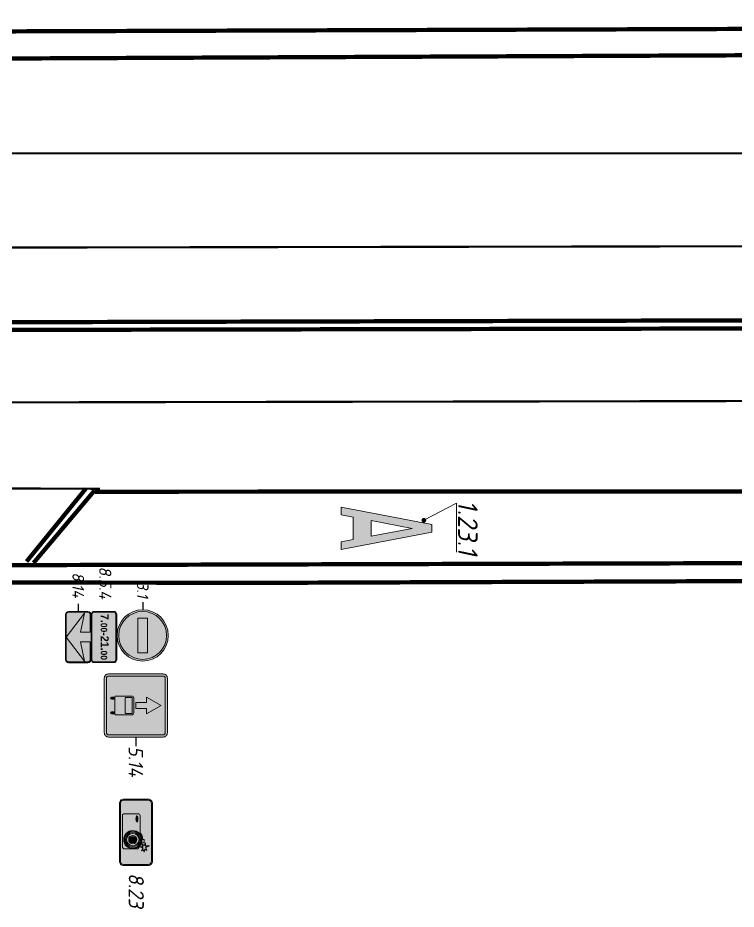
# Model space of a CAD drawing. Header units: millimetres. Extents: x 1734 to 2050, y 1482 to 1843.
# Drawn here: x 1918.96 to 1942.71, y 1733.72 to 1763.17 of the extents above; entities that cross this region are included whole.
import ezdxf
from ezdxf.enums import TextEntityAlignment as Align

# ---------------------------------------------------------------- set-up
doc = ezdxf.new("R2010")
doc.units = ezdxf.units.MM
for name, pattern in [('1.3', [17.848385, 5.910826, -0.0001, 11.937459]), ('1.5_1_3', [4, 0, -3, 1]), ('1.6_3_1', [4, 0, -1, 3]), ('JIS_02_0.7', [1.35, 0.75, -0.6])]:
    doc.linetypes.add(name, pattern=pattern)
doc.layers.add('знаки', color=7, linetype='Continuous', lineweight=0)
doc.layers.add('разметка', color=251, linetype='Continuous', lineweight=15)
doc.layers.add('КПЧ', color=9, linetype='Continuous')
doc.layers.add('Разметки', color=7, linetype='Continuous')
doc.styles.add('SASH', font='simplex8.shx', dxfattribs={"width": 0.9, "oblique": 12})
doc.styles.add('Знаки', font='arialbd.ttf')

# ---------------------------------------------------------------- blocks, each defined once
blk = doc.blocks.new('*U8')
at = {"color": 0, "linetype": 'ByBlock', "const_width": 0.12}
blk.add_lwpolyline([(0.037, 0.048, 1), (-0.037, -0.048, 1)], format="xyb", close=True, dxfattribs=at)
at = {"layer": 'разметка', "color": 0}
blk.add_lwpolyline([(0, 0), (-0.868, 1.656), (1.629, 1.656)], dxfattribs=at)
at = {"layer": 'разметка', "color": 0, "style": 'SASH', "oblique": 12, "width": 0.9}
blk.add_attdef('RAZMETKA', text='', height=1, dxfattribs=at).set_placement((0.38, 1.441), align=Align.BOTTOM_CENTER)
blk = doc.blocks.new('1-23-1')
at = {"layer": 'разметка'}
h = blk.add_hatch(color=0, dxfattribs=at)
h.paths.add_polyline_path([(-0.45, 0), (-0.7, 0), (-0.125, 3), (0.125, 3), (0.7, 0), (0.45, 0), (0.373, 0.4), (-0.373, 0.4)])
h.paths.add_polyline_path([(0.258, 1), (0, 2.348), (-0.258, 1)], flags=16)
at = {"layer": 'разметка', "color": 0, "lineweight": 0, "flags": 128}
for points in [[(-0.45, 0), (-0.7, 0), (-0.125, 3), (0.125, 3), (0.7, 0), (0.45, 0), (0.373, 0.4), (-0.373, 0.4)], [(0.258, 1), (0, 2.348), (-0.258, 1)]]:
    blk.add_lwpolyline(points, close=True, dxfattribs=at)
blk = doc.blocks.new('*U49')
at = {"layer": 'знаки', "true_color": 0xffffff}
h = blk.add_hatch(color=7, dxfattribs=at)
edge = h.paths.add_edge_path()
edge.add_arc((0, 1.75), 1.75, 0, 360)
edge = h.paths.add_edge_path(flags=17)
edge.add_arc((0, 1.75), 1.637, 0, 360)
at = {"layer": 'знаки'}
h = blk.add_hatch(color=1, dxfattribs=at)
edge = h.paths.add_edge_path()
edge.add_arc((0, 1.75), 1.637, 0, 360)
edge = h.paths.add_edge_path(flags=16)
edge.add_arc((1.129, 1.468), 0.0565, 270, 360, ccw=False)
edge.add_line((1.129, 1.411), (-1.129, 1.411))
edge.add_arc((-1.129, 1.468), 0.0565, 180, 270, ccw=False)
edge.add_line((-1.185, 1.468), (-1.185, 2.032))
edge.add_arc((-1.129, 2.032), 0.0565, 90, 180, ccw=False)
edge.add_line((-1.129, 2.089), (1.129, 2.089))
edge.add_arc((1.129, 2.032), 0.0565, 0, 90, ccw=False)
edge.add_line((1.185, 2.032), (1.185, 1.468))
at = {"layer": 'знаки', "true_color": 0xffffff}
h = blk.add_hatch(color=7, dxfattribs=at)
edge = h.paths.add_edge_path()
edge.add_arc((1.129, 1.468), 0.0565, 270, 360, ccw=False)
edge.add_line((1.129, 1.411), (-1.129, 1.411))
edge.add_arc((-1.129, 1.468), 0.0565, 180, 270, ccw=False)
edge.add_line((-1.185, 1.468), (-1.185, 2.032))
edge.add_arc((-1.129, 2.032), 0.0565, 90, 180, ccw=False)
edge.add_line((-1.129, 2.089), (1.129, 2.089))
edge.add_arc((1.129, 2.032), 0.0565, 0, 90, ccw=False)
edge.add_line((1.185, 2.032), (1.185, 1.468))
at = {"layer": 'Defpoints'}
blk.add_lwpolyline([(-2.266, 1.75), (-1.766, 1.75)], dxfattribs=at)
at = {"layer": 'знаки', "color": 7, "true_color": 0xffffff}
blk.add_lwpolyline([(1.185, 1.468, -0.414214), (1.129, 1.411), (-1.129, 1.411, -0.414214), (-1.185, 1.468), (-1.185, 2.032, -0.414214), (-1.129, 2.089), (1.129, 2.089, -0.414214), (1.185, 2.032), (1.185, 1.468)], format="xyb", dxfattribs=at)
at = {"layer": 'знаки'}
blk.add_circle((0, 1.75), 1.75, dxfattribs=at)
at = {"layer": 'знаки', "color": 7, "true_color": 0xffffff}
blk.add_circle((0, 1.75), 1.637, dxfattribs=at)
at = {"layer": 'знаки', "color": 0, "lineweight": 30, "style": 'SASH', "oblique": 12, "width": 0.9}
blk.add_text('3.1', height=0.8, dxfattribs=at).set_placement((-3.677, 1.75), align=Align.MIDDLE_LEFT)
blk = doc.blocks.new('*U50')
at = {"layer": 'знаки'}
h = blk.add_hatch(color=256, dxfattribs=at)
edge = h.paths.add_edge_path()
edge.add_arc((-1.531, 1.531), 0.219, 90, 180)
edge.add_line((-1.75, 1.531), (-1.75, 0.219))
edge.add_arc((-1.531, 0.219), 0.219, 180, 270)
edge.add_line((-1.531, 0), (1.531, 0))
edge.add_arc((1.531, 0.219), 0.219, 270, 360)
edge.add_line((1.75, 0.219), (1.75, 1.531))
edge.add_arc((1.531, 1.531), 0.219, 360, 450)
edge.add_line((1.531, 1.75), (-1.531, 1.75))
edge = h.paths.add_edge_path(flags=16)
edge.add_line((0.328, 1.039), (1.641, 1.312))
edge.add_line((1.641, 1.312), (0, 0.055))
edge.add_line((0, 0.055), (-1.641, 1.312))
edge.add_line((-1.641, 1.312), (-0.328, 1.039))
edge.add_line((-0.328, 1.039), (-0.328, 1.695))
edge.add_line((-0.328, 1.695), (-1.531, 1.695))
edge.add_arc((-1.531, 1.531), 0.164, 90, 180)
edge.add_line((-1.695, 1.531), (-1.695, 0.219))
edge.add_arc((-1.531, 0.219), 0.164, 180, 270)
edge.add_line((-1.531, 0.055), (1.531, 0.055))
edge.add_arc((1.531, 0.219), 0.164, 270, 360)
edge.add_line((1.695, 0.219), (1.695, 1.531))
edge.add_arc((1.531, 1.531), 0.164, 360, 450)
edge.add_line((1.531, 1.695), (0.328, 1.695))
edge.add_line((0.328, 1.695), (0.328, 1.039))
at = {"layer": 'знаки', "true_color": 0xffffff}
h = blk.add_hatch(color=7, dxfattribs=at)
edge = h.paths.add_edge_path()
edge.add_line((0.328, 1.039), (1.641, 1.312))
edge.add_line((1.641, 1.312), (0, 0.055))
edge.add_line((0, 0.055), (-1.641, 1.312))
edge.add_line((-1.641, 1.312), (-0.328, 1.039))
edge.add_line((-0.328, 1.039), (-0.328, 1.695))
edge.add_line((-0.328, 1.695), (-1.531, 1.695))
edge.add_arc((-1.531, 1.531), 0.164, 90, 180)
edge.add_line((-1.695, 1.531), (-1.695, 0.219))
edge.add_arc((-1.531, 0.219), 0.164, 180, 270)
edge.add_line((-1.531, 0.055), (1.531, 0.055))
edge.add_arc((1.531, 0.219), 0.164, 270, 360)
edge.add_line((1.695, 0.219), (1.695, 1.531))
edge.add_arc((1.531, 1.531), 0.164, 360, 450)
edge.add_line((1.531, 1.695), (0.328, 1.695))
edge.add_line((0.328, 1.695), (0.328, 1.039))
at = {"layer": 'Defpoints'}
blk.add_lwpolyline([(-2.264, 0.875), (-1.764, 0.875)], dxfattribs=at)
at = {"layer": 'знаки'}
blk.add_lwpolyline([(-1.531, 1.75, 0.414214), (-1.75, 1.531), (-1.75, 0.219, 0.414214), (-1.531, 0), (1.531, 0, 0.414214), (1.75, 0.219), (1.75, 1.531, 0.414214), (1.531, 1.75), (-1.531, 1.75)], format="xyb", dxfattribs=at)
blk.add_lwpolyline([(0.328, 1.039), (1.641, 1.312), (0, 0.055), (-1.641, 1.312), (-0.328, 1.039), (-0.328, 1.695), (-1.531, 1.695, 0.414214), (-1.695, 1.531), (-1.695, 0.219, 0.414214), (-1.531, 0.055), (1.531, 0.055, 0.414214), (1.695, 0.219), (1.695, 1.531, 0.414214), (1.531, 1.695), (0.328, 1.695)], format="xyb", close=True, dxfattribs=at)
at = {"layer": 'знаки', "color": 0, "lineweight": 30, "style": 'SASH', "oblique": 12, "width": 0.9}
blk.add_text('8.14', height=0.8, dxfattribs=at).set_placement((-4.413, 0.875), align=Align.MIDDLE_LEFT)
blk = doc.blocks.new('*U53')
at = {"layer": 'знаки'}
h = blk.add_hatch(color=256, dxfattribs=at)
edge = h.paths.add_edge_path()
edge.add_arc((-1.531, 1.531), 0.219, 90, 180)
edge.add_line((-1.75, 1.531), (-1.75, 0.219))
edge.add_arc((-1.531, 0.219), 0.219, 180, 270)
edge.add_line((-1.531, 0), (1.531, 0))
edge.add_arc((1.531, 0.219), 0.219, 270, 360)
edge.add_line((1.75, 0.219), (1.75, 1.531))
edge.add_arc((1.531, 1.531), 0.219, 0, 90)
edge.add_line((1.531, 1.75), (-1.531, 1.75))
edge = h.paths.add_edge_path(flags=16)
edge.add_arc((-1.531, 1.531), 0.164, 90, 180)
edge.add_line((-1.695, 1.531), (-1.695, 0.219))
edge.add_arc((-1.531, 0.219), 0.164, 180, 270)
edge.add_line((-1.531, 0.055), (1.531, 0.055))
edge.add_arc((1.531, 0.219), 0.164, 270, 360)
edge.add_line((1.695, 0.219), (1.695, 1.531))
edge.add_arc((1.531, 1.531), 0.164, 0, 90)
edge.add_line((1.531, 1.695), (-1.531, 1.695))
at = {"layer": 'знаки', "true_color": 0xffffff}
h = blk.add_hatch(color=7, dxfattribs=at)
edge = h.paths.add_edge_path()
edge.add_arc((-1.531, 1.531), 0.164, 90, 180)
edge.add_line((-1.695, 1.531), (-1.695, 0.219))
edge.add_arc((-1.531, 0.219), 0.164, 180, 270)
edge.add_line((-1.531, 0.055), (1.531, 0.055))
edge.add_arc((1.531, 0.219), 0.164, 270, 360)
edge.add_line((1.695, 0.219), (1.695, 1.531))
edge.add_arc((1.531, 1.531), 0.164, 0, 90)
edge.add_line((1.531, 1.695), (-1.531, 1.695))
at = {"layer": 'знаки'}
blk.add_lwpolyline([(-1.531, 1.75, 0.414214), (-1.75, 1.531), (-1.75, 0.219, 0.414214), (-1.531, 0), (1.531, 0, 0.414214), (1.75, 0.219), (1.75, 1.531, 0.414214), (1.531, 1.75), (-1.531, 1.75)], format="xyb", dxfattribs=at)
blk.add_lwpolyline([(-1.531, 1.695, 0.414214), (-1.695, 1.531), (-1.695, 0.219, 0.414214), (-1.531, 0.055), (1.531, 0.055, 0.414214), (1.695, 0.219), (1.695, 1.531, 0.414214), (1.531, 1.695)], format="xyb", close=True, dxfattribs=at)
at = {"layer": 'знаки', "style": 'Знаки', "width": 0.95}
for s, p in [('.', (-1.171, 0.66)), ('-', (-0.323, 0.66)), ('.', (0.726, 0.66))]:
    blk.add_text(s, height=0.547, dxfattribs=at).set_placement(p)
blk.add_attdef('CH1', text='', height=0.547, dxfattribs=at).set_placement((-1.17, 0.66), align=Align.RIGHT)
for tag, height, p in [('M1', 0.437, (-0.646, 0.877)), ('CH2', 0.547, (0.322, 0.931)), ('M2', 0.437, (1.25, 0.879))]:
    blk.add_attdef(tag, text='', height=height, dxfattribs=at).set_placement(p, align=Align.MIDDLE_CENTER)
blk = doc.blocks.new('5.14')
at = {"layer": 'знаки', "true_color": 0xffffff}
h = blk.add_hatch(color=7, dxfattribs=at)
edge = h.paths.add_edge_path()
edge.add_arc((-1.517, 3.267), 0.233, 90, 180, ccw=False)
edge.add_line((-1.517, 3.5), (1.517, 3.5))
edge.add_arc((1.517, 3.267), 0.233, 0, 90, ccw=False)
edge.add_line((1.75, 3.267), (1.75, 0.233))
edge.add_arc((1.517, 0.233), 0.233, 270, 360, ccw=False)
edge.add_line((1.517, 0), (-1.517, 0))
edge.add_arc((-1.517, 0.233), 0.233, 180, 270, ccw=False)
edge.add_line((-1.75, 0.233), (-1.75, 3.267))
edge = h.paths.add_edge_path(flags=16)
edge.add_arc((-1.517, 3.267), 0.117, 90, 180, ccw=False)
edge.add_line((-1.517, 3.383), (1.517, 3.383))
edge.add_arc((1.517, 3.267), 0.117, 0, 90, ccw=False)
edge.add_line((1.633, 3.267), (1.633, 0.233))
edge.add_arc((1.517, 0.233), 0.117, 270, 360, ccw=False)
edge.add_line((1.517, 0.117), (-1.517, 0.117))
edge.add_arc((-1.517, 0.233), 0.117, 180, 270, ccw=False)
edge.add_line((-1.633, 0.233), (-1.633, 3.267))
at = {"layer": 'знаки'}
h = blk.add_hatch(color=5, dxfattribs=at)
edge = h.paths.add_edge_path()
edge.add_arc((-1.517, 3.267), 0.117, 90, 180, ccw=False)
edge.add_line((-1.517, 3.383), (1.517, 3.383))
edge.add_arc((1.517, 3.267), 0.117, 0, 90, ccw=False)
edge.add_line((1.633, 3.267), (1.633, 0.233))
edge.add_arc((1.517, 0.233), 0.117, 270, 360, ccw=False)
edge.add_line((1.517, 0.117), (-1.517, 0.117))
edge.add_arc((-1.517, 0.233), 0.117, 180, 270, ccw=False)
edge.add_line((-1.633, 0.233), (-1.633, 3.267))
h.paths.add_polyline_path([(0, 1.75), (0.175, 1.75), (0.175, 2.333), (0.467, 2.333), (0, 3.15), (-0.467, 2.333), (-0.175, 2.333), (-0.175, 1.75)], flags=16)
edge = h.paths.add_edge_path(flags=16)
edge.add_arc((0.467, 0.642), 0.0583, 270, 360, ccw=False)
edge.add_line((0.467, 0.583), (-0.467, 0.583))
edge.add_arc((-0.467, 0.642), 0.0583, 180, 270, ccw=False)
edge.add_line((-0.525, 0.642), (-0.525, 1.517))
edge.add_arc((-0.408, 1.517), 0.117, 90, 180, ccw=False)
edge.add_line((-0.408, 1.633), (0.408, 1.633))
edge.add_arc((0.408, 1.517), 0.117, 0, 90, ccw=False)
edge.add_line((0.525, 1.517), (0.525, 0.642))
edge = h.paths.add_edge_path(flags=0)
edge.add_arc((0.408, 1.517), 0.0292, 0, 90)
edge.add_line((0.408, 1.546), (-0.408, 1.546))
edge.add_arc((-0.408, 1.517), 0.0292, 90, 180)
edge.add_line((-0.438, 1.517), (-0.438, 1.196))
edge.add_arc((-0.408, 1.196), 0.0292, 180, 270)
edge.add_line((-0.408, 1.167), (0.408, 1.167))
edge.add_arc((0.408, 1.196), 0.0292, 270, 360)
edge.add_line((0.438, 1.196), (0.438, 1.517))
edge = h.paths.add_edge_path(flags=16)
edge.add_line((-0.35, 0.408), (-0.35, 0.525))
edge.add_line((-0.35, 0.525), (-0.467, 0.525))
edge.add_line((-0.467, 0.525), (-0.467, 0.408))
edge.add_arc((-0.408, 0.408), 0.0583, 180, 360)
edge = h.paths.add_edge_path(flags=16)
edge.add_line((0.467, 0.408), (0.467, 0.525))
edge.add_line((0.467, 0.525), (0.35, 0.525))
edge.add_line((0.35, 0.525), (0.35, 0.408))
edge.add_arc((0.408, 0.408), 0.0583, 180, 360)
at = {"layer": 'знаки', "true_color": 0xffffff}
blk.add_hatch(color=7, dxfattribs=at).paths.add_polyline_path([(0, 1.75), (0.175, 1.75), (0.175, 2.333), (0.467, 2.333), (0, 3.15), (-0.467, 2.333), (-0.175, 2.333), (-0.175, 1.75)])
h = blk.add_hatch(color=7, dxfattribs=at)
edge = h.paths.add_edge_path()
edge.add_arc((0.467, 0.642), 0.0583, 270, 360, ccw=False)
edge.add_line((0.467, 0.583), (-0.467, 0.583))
edge.add_arc((-0.467, 0.642), 0.0583, 180, 270, ccw=False)
edge.add_line((-0.525, 0.642), (-0.525, 1.517))
edge.add_arc((-0.408, 1.517), 0.117, 90, 180, ccw=False)
edge.add_line((-0.408, 1.633), (0.408, 1.633))
edge.add_arc((0.408, 1.517), 0.117, 0, 90, ccw=False)
edge.add_line((0.525, 1.517), (0.525, 0.642))
edge = h.paths.add_edge_path(flags=16)
edge.add_arc((0.408, 1.517), 0.0292, 0, 90)
edge.add_line((0.408, 1.546), (-0.408, 1.546))
edge.add_arc((-0.408, 1.517), 0.0292, 90, 180)
edge.add_line((-0.438, 1.517), (-0.438, 1.196))
edge.add_arc((-0.408, 1.196), 0.0292, 180, 270)
edge.add_line((-0.408, 1.167), (0.408, 1.167))
edge.add_arc((0.408, 1.196), 0.0292, 270, 360)
edge.add_line((0.438, 1.196), (0.438, 1.517))
h = blk.add_hatch(color=7, dxfattribs=at)
edge = h.paths.add_edge_path()
edge.add_line((-0.35, 0.408), (-0.35, 0.525))
edge.add_line((-0.35, 0.525), (-0.467, 0.525))
edge.add_line((-0.467, 0.525), (-0.467, 0.408))
edge.add_arc((-0.408, 0.408), 0.0583, 180, 360)
h = blk.add_hatch(color=7, dxfattribs=at)
edge = h.paths.add_edge_path()
edge.add_line((0.467, 0.408), (0.467, 0.525))
edge.add_line((0.467, 0.525), (0.35, 0.525))
edge.add_line((0.35, 0.525), (0.35, 0.408))
edge.add_arc((0.408, 0.408), 0.0583, 180, 360)
at = {"layer": 'Defpoints'}
blk.add_lwpolyline([(1.75, 1.75), (2.25, 1.75)], dxfattribs=at)
at = {"layer": 'знаки'}
blk.add_lwpolyline([(-1.75, 3.267, -0.414214), (-1.517, 3.5), (1.517, 3.5, -0.414214), (1.75, 3.267), (1.75, 0.233, -0.414214), (1.517, 0), (-1.517, 0, -0.414214), (-1.75, 0.233), (-1.75, 3.267)], format="xyb", dxfattribs=at)
at = {"layer": 'знаки', "color": 7, "true_color": 0xffffff}
for points in [[(-1.633, 3.267, -0.414214), (-1.517, 3.383), (1.517, 3.383, -0.414214), (1.633, 3.267), (1.633, 0.233, -0.414214), (1.517, 0.117), (-1.517, 0.117, -0.414214), (-1.633, 0.233)], [(0.438, 1.517, 0.414214), (0.408, 1.546), (-0.408, 1.546, 0.414214), (-0.438, 1.517), (-0.438, 1.196, 0.414214), (-0.408, 1.167), (0.408, 1.167, 0.414214), (0.438, 1.196), (0.438, 1.517)], [(-0.35, 0.408), (-0.35, 0.525), (-0.467, 0.525), (-0.467, 0.408, 1)], [(0.467, 0.408), (0.467, 0.525), (0.35, 0.525), (0.35, 0.408, 1)]]:
    blk.add_lwpolyline(points, format="xyb", close=True, dxfattribs=at)
blk.add_lwpolyline([(0, 1.75), (0.175, 1.75), (0.175, 2.333), (0.467, 2.333), (0, 3.15), (-0.467, 2.333), (-0.175, 2.333), (-0.175, 1.75)], close=True, dxfattribs=at)
blk.add_lwpolyline([(0.525, 0.642, -0.414214), (0.467, 0.583), (-0.467, 0.583, -0.414214), (-0.525, 0.642), (-0.525, 1.517, -0.414214), (-0.408, 1.633), (0.408, 1.633, -0.414214), (0.525, 1.517), (0.525, 0.642)], format="xyb", dxfattribs=at)
at = {"layer": 'знаки', "color": 0, "lineweight": 30, "style": 'SASH', "oblique": 12, "width": 0.9}
blk.add_text('5.14', height=0.8, dxfattribs=at).set_placement((2.25, 1.75), align=Align.MIDDLE_LEFT)
blk = doc.blocks.new('*U54')
at = {"layer": 'знаки'}
h = blk.add_hatch(color=256, dxfattribs=at)
edge = h.paths.add_edge_path()
edge.add_arc((-1.531, 1.531), 0.219, 90, 180)
edge.add_line((-1.75, 1.531), (-1.75, 0.219))
edge.add_arc((-1.531, 0.219), 0.219, 180, 270)
edge.add_line((-1.531, 0), (1.531, 0))
edge.add_arc((1.531, 0.219), 0.219, 270, 360)
edge.add_line((1.75, 0.219), (1.75, 1.531))
edge.add_arc((1.531, 1.531), 0.219, 360, 450)
edge.add_line((1.531, 1.75), (-1.531, 1.75))
edge = h.paths.add_edge_path(flags=16)
edge.add_arc((-1.531, 1.531), 0.164, 90, 180)
edge.add_line((-1.695, 1.531), (-1.695, 0.219))
edge.add_arc((-1.531, 0.219), 0.164, 180, 270)
edge.add_line((-1.531, 0.055), (1.531, 0.055))
edge.add_arc((1.531, 0.219), 0.164, 270, 360)
edge.add_line((1.695, 0.219), (1.695, 1.531))
edge.add_arc((1.531, 1.531), 0.164, 0, 90)
edge.add_line((1.531, 1.695), (-1.531, 1.695))
at = {"layer": 'знаки', "true_color": 0xffffff}
h = blk.add_hatch(color=7, dxfattribs=at)
edge = h.paths.add_edge_path()
edge.add_arc((-1.531, 1.531), 0.164, 90, 180)
edge.add_line((-1.695, 1.531), (-1.695, 0.219))
edge.add_arc((-1.531, 0.219), 0.164, 180, 270)
edge.add_line((-1.531, 0.055), (1.531, 0.055))
edge.add_arc((1.531, 0.219), 0.164, 270, 360)
edge.add_line((1.695, 0.219), (1.695, 1.531))
edge.add_arc((1.531, 1.531), 0.164, 0, 90)
edge.add_line((1.531, 1.695), (-1.531, 1.695))
at = {"layer": 'знаки'}
h = blk.add_hatch(color=256, dxfattribs=at)
h.paths.add_polyline_path([(0.684, 1.312), (0.547, 1.389), (0.711, 1.389), (0.711, 1.586), (0.809, 1.4), (0.952, 1.455), (0.908, 1.345), (1.039, 1.312), (0.93, 1.258), (0.984, 1.17), (0.842, 1.236), (0.766, 1.094), (0.766, 1.23), (0.629, 1.203)])
h.paths.add_polyline_path([(0.698, 1.317), (0.589, 1.378), (0.722, 1.378), (0.722, 1.542), (0.804, 1.386), (0.932, 1.435), (0.893, 1.338), (1.008, 1.309), (0.914, 1.262), (0.956, 1.196), (0.837, 1.25), (0.777, 1.137), (0.777, 1.244), (0.649, 1.218)], flags=16)
h = blk.add_hatch(color=256, dxfattribs=at)
edge = h.paths.add_edge_path()
edge.add_line((0.875, 0.984), (0.547, 1.203))
edge.add_line((0.547, 1.203), (0.547, 1.312))
edge.add_line((0.547, 1.312), (0.383, 1.312))
edge.add_line((0.383, 1.312), (0.383, 1.236))
edge.add_arc((0.383, 0.711), 0.525, 90, 133.1834)
edge.add_line((0.024, 1.094), (-0.875, 1.094))
edge.add_arc((-0.875, 0.984), 0.109, 90, 180)
edge.add_line((-0.984, 0.984), (-0.984, 0.273))
edge.add_arc((-0.875, 0.273), 0.109, 180, 270)
edge.add_line((-0.875, 0.164), (0.766, 0.164))
edge.add_arc((0.766, 0.273), 0.109, 270, 360)
edge.add_line((0.875, 0.273), (0.875, 0.984))
edge = h.paths.add_edge_path(flags=16)
edge.add_arc((0.383, 0.711), 0.48, 0, 360)
edge = h.paths.add_edge_path(flags=16)
edge.add_ellipse((-0.711, 0.93), major_axis=(-0.164, 0), ratio=0.333333, start_angle=0, end_angle=360)
h = blk.add_hatch(color=256, dxfattribs=at)
edge = h.paths.add_edge_path()
edge.add_ellipse((-0.711, 0.93), major_axis=(-0.109, 0), ratio=0.25, start_angle=0, end_angle=360, ccw=False)
h = blk.add_hatch(color=256, dxfattribs=at)
edge = h.paths.add_edge_path()
edge.add_arc((0.383, 0.711), 0.437, 0, 360)
edge = h.paths.add_edge_path(flags=17)
edge.add_arc((0.383, 0.711), 0.383, 0, 360)
h = blk.add_hatch(color=256, dxfattribs=at)
edge = h.paths.add_edge_path()
edge.add_arc((0.383, 0.711), 0.328, 0, 360)
edge = h.paths.add_edge_path(flags=17)
edge.add_arc((0.383, 0.711), 0.219, 0, 360)
h = blk.add_hatch(color=256, dxfattribs=at)
edge = h.paths.add_edge_path()
edge.add_arc((0.383, 0.711), 0.164, 0, 360)
blk.add_lwpolyline([(-1.531, 1.75, 0.414214), (-1.75, 1.531), (-1.75, 0.219, 0.414214), (-1.531, 0), (1.531, 0, 0.414214), (1.75, 0.219), (1.75, 1.531, 0.414214), (1.531, 1.75), (-1.531, 1.75)], format="xyb", dxfattribs=at)
blk.add_lwpolyline([(-1.531, 1.695, 0.414214), (-1.695, 1.531), (-1.695, 0.219, 0.414214), (-1.531, 0.055), (1.531, 0.055, 0.414214), (1.695, 0.219), (1.695, 1.531, 0.414214), (1.531, 1.695)], format="xyb", close=True, dxfattribs=at)
for points in [[(0.684, 1.312), (0.547, 1.389), (0.711, 1.389), (0.711, 1.586), (0.809, 1.4), (0.952, 1.455), (0.908, 1.345), (1.039, 1.312), (0.93, 1.258), (0.984, 1.17), (0.842, 1.236), (0.766, 1.094), (0.766, 1.23), (0.629, 1.203)], [(0.698, 1.317), (0.589, 1.378), (0.722, 1.378), (0.722, 1.542), (0.804, 1.386), (0.932, 1.435), (0.893, 1.338), (1.008, 1.309), (0.914, 1.262), (0.956, 1.196), (0.837, 1.25), (0.777, 1.137), (0.777, 1.244), (0.649, 1.218)]]:
    blk.add_lwpolyline(points, close=True, dxfattribs=at)
at = {"layer": 'знаки', "flags": 128}
blk.add_lwpolyline([(0.875, 0.984), (0.547, 1.203), (0.547, 1.312), (0.383, 1.312), (0.383, 1.236, 0.190685), (0.024, 1.094), (-0.875, 1.094, 0.414214), (-0.984, 0.984), (-0.984, 0.273, 0.414214), (-0.875, 0.164), (0.766, 0.164, 0.414214), (0.875, 0.273)], format="xyb", close=True, dxfattribs=at)
at = {"layer": 'знаки', "color": 7, "true_color": 0xffffff}
for radius in [0.48, 0.328, 0.164]:
    blk.add_circle((0.383, 0.711), radius, dxfattribs=at)
at = {"layer": 'знаки'}
for radius in [0.437, 0.383, 0.219]:
    blk.add_circle((0.383, 0.711), radius, dxfattribs=at)
at = {"layer": 'знаки', "color": 7, "true_color": 0xffffff}
blk.add_ellipse((-0.711, 0.93), major_axis=(-0.164, 0), ratio=0.333333, dxfattribs=at)
at = {"layer": 'знаки', "extrusion": (0, 0, -1)}
blk.add_ellipse((-0.711, 0.93), major_axis=(-0.109, 0), ratio=0.25, start_param=-3.141592653589793, end_param=3.141592653589793, dxfattribs=at)

msp = doc.modelspace()

# ---------------------------------------------------------------- linework, layer by layer
at = {"layer": 'КПЧ', "color": 5, "lineweight": 30, "const_width": 0.142}
for points in [[(1906.485, 1762.682), (2031.758, 1763.099)], [(1928.236, 1744.503), (2031.762, 1744.878)], [(1907.137, 1744.515), (1928.259, 1744.501)]]:
    msp.add_lwpolyline(points, dxfattribs=at)
at = {"layer": 'КПЧ', "color": 7, "lineweight": 30, "const_width": 0.142}
msp.add_lwpolyline([(1907.401, 1761.777), (1988.682, 1762.133)], dxfattribs=at)
at = {"layer": 'Разметки', "color": 7, "linetype": '1.6_3_1', "lineweight": 0, "const_width": 0.0712, "flags": 128}
for points in [[(1916.979, 1758.692), (1949.379, 1758.695)], [(1908.734, 1747.653), (1921.672, 1747.607)]]:
    msp.add_lwpolyline(points, dxfattribs=at)
at = {"layer": 'Разметки', "linetype": '1.6_3_1', "lineweight": 0, "const_width": 0.0712, "flags": 128}
for points in [[(2031.726, 1755.776), (1917.204, 1755.576)], [(2020.855, 1750.645), (1908.695, 1750.445)]]:
    msp.add_lwpolyline(points, dxfattribs=at)
at = {"layer": 'Разметки', "color": 7, "linetype": '1.3', "lineweight": 0, "const_width": 0.142, "flags": 128}
for points in [[(1908.614, 1753.086), (1988.684, 1753.286)], [(1906.839, 1745.05), (2031.803, 1745.395)]]:
    msp.add_lwpolyline(points, dxfattribs=at)
at = {"layer": 'Разметки', "linetype": '1.3', "lineweight": 0, "const_width": 0.142, "flags": 128}
msp.add_lwpolyline([(1908.591, 1752.837), (1988.684, 1752.994)], dxfattribs=at)
at = {"layer": 'Разметки', "color": 2, "linetype": 'JIS_02_0.7', "lineweight": 0, "const_width": 0.142, "flags": 128}
msp.add_lwpolyline([(1919.248, 1745.204), (1921.206, 1747.611)], dxfattribs=at)
at = {"layer": 'Разметки', "color": 2, "linetype": '1.3', "lineweight": 0, "const_width": 0.142, "flags": 128}
msp.add_lwpolyline([(1919.477, 1745.155), (1921.497, 1747.552)], dxfattribs=at)
at = {"layer": 'Разметки', "color": 2, "linetype": '1.5_1_3', "lineweight": 0, "const_width": 0.142, "flags": 128}
msp.add_lwpolyline([(1921.506, 1747.51), (1988.685, 1747.541)], dxfattribs=at)

# ---------------------------------------------------------------- block references
at = {"layer": 'знаки', "rotation": 270}
for name, p, xscale, yscale, zscale in [('*U50', (1920.533, 1742.707), 0.4839303767251448, 0.4839303767251448, 0.4839303767251448), ('*U49', (1922.24, 1742.761), 0.4839303767251448, 0.4839303767251448, 0.4839303767251448), ('5.14', (1921.818, 1740.446), 0.5956397692319138, 0.5956397692319138, 0.5956397692319138), ('*U54', (1922.316, 1736.254), 0.625479395536603, 0.625479395536603, 0.625479395536603)]:
    msp.add_blockref(name, p, dxfattribs=dict(at, xscale=xscale, yscale=yscale, zscale=zscale))
at = {"layer": 'знаки', "xscale": 0.4839303767251448, "yscale": 0.4839303767251448, "zscale": 0.4839303767251448, "rotation": 270}
msp.add_blockref('*U53', (1921.382, 1742.709), dxfattribs=at).add_auto_attribs({'M2': '00', 'CH2': '21', 'M1': '00', 'CH1': '7'})
at = {"layer": 'разметка', "color": 41, "true_color": 0xf4ee51, "rotation": 270}
msp.add_blockref('1-23-1', (1929.643, 1746.3), dxfattribs=at)
at = {"layer": 'разметка', "color": 41, "true_color": 0xf4ee51, "xscale": 0.6489819056458934, "yscale": 0.6489819056458934, "zscale": 0.6489819056458934, "rotation": 270}
msp.add_blockref('*U8', (1932.382, 1746.567), dxfattribs=at).add_auto_attribs({'RAZMETKA': '1.23.1'})

# ---------------------------------------------------------------- texts
at = {"layer": 'знаки', "color": 0, "lineweight": 30, "style": 'SASH', "oblique": 12, "width": 0.9}
for s, height, p in [('8.5.4', 0.405, (1921.85, 1745.036)), ('8.23', 0.5004, (1922.875, 1734.905))]:
    msp.add_text(s, height=height, rotation=270, dxfattribs=at).set_placement(p, align=Align.MIDDLE_LEFT)

doc.saveas('drawing.dxf')
